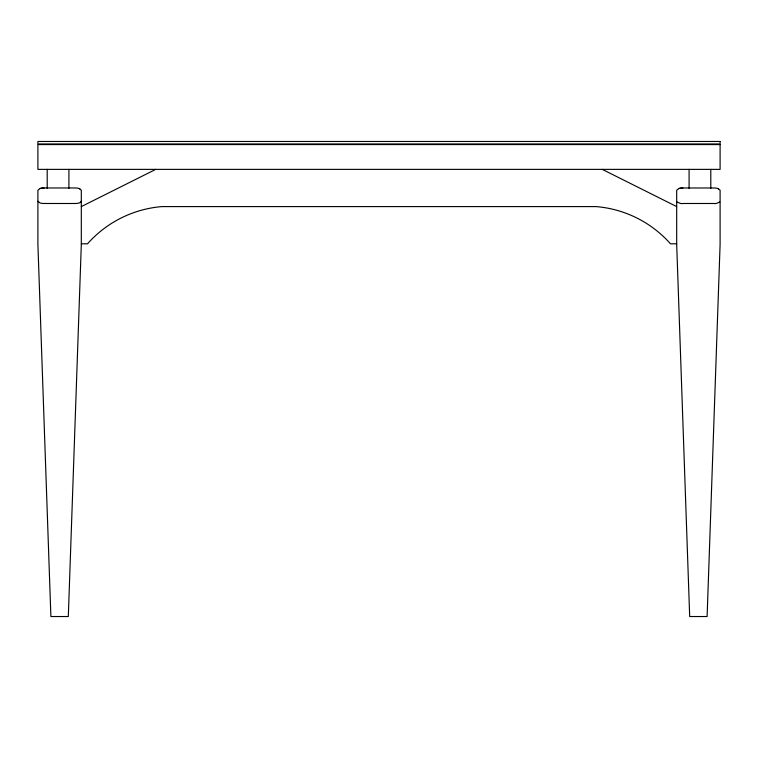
<?xml version="1.0" encoding="UTF-8"?>
<svg xmlns="http://www.w3.org/2000/svg" width="758" height="758" viewBox="0 0 758 758"><rect width="100%" height="100%" fill="white"/><g stroke="black" fill="none" stroke-linecap="round" stroke-linejoin="round"><path stroke-width="1.14" d="M81.314 201.277L79.865 202.699A6.036 2.028 0 0 1 75.108 203.495L44.106 203.485A5.998 2.018 0 0 1 40.117 202.964L37.9 201.277M719.73 202.035C720.877 201.192 715.685 204.518 713.894 203.485L682.892 203.485C681.101 204.518 675.909 201.192 677.065 202.035M81.314 206.593L155.731 169.375M79.827 188.761A5.988 2.028 0 0 0 75.108 187.965L44.106 187.984A5.998 2.018 0 0 0 40.117 188.505L37.9 190.201L37.9 244.417L50.89 616.529L68.315 616.529L81.314 244.417L81.314 190.201L79.097 188.505M717.883 188.505L720.1 190.201L720.1 244.417L707.11 616.529L689.685 616.529L676.686 244.417L676.686 190.201L678.903 188.505A5.998 2.018 0 0 1 682.892 187.984L713.894 187.984A5.988 2.009 0 0 1 718.622 188.78M81.314 243.801L87.511 243.801A111.634 111.634 0 0 1 161.937 206.593L596.063 206.593A111.634 111.634 0 0 1 670.489 243.801L676.686 243.801M602.269 169.375L676.686 206.593M710.796 169.375L710.796 188.278M689.088 169.375L689.088 188.278M68.912 169.375L68.912 188.278M47.204 169.375L47.204 188.278M40.174 188.524A5.988 1.98 -0.3 0 1 44.106 188.012M678.96 188.524A5.988 1.98 -0.3 0 1 682.892 188.012M720.1 141.471L37.9 141.471L37.9 143.954L720.1 143.954L720.1 141.471M720.1 144.57L37.9 144.57L37.9 169.375L720.1 169.375L720.1 144.57"/></g></svg>
